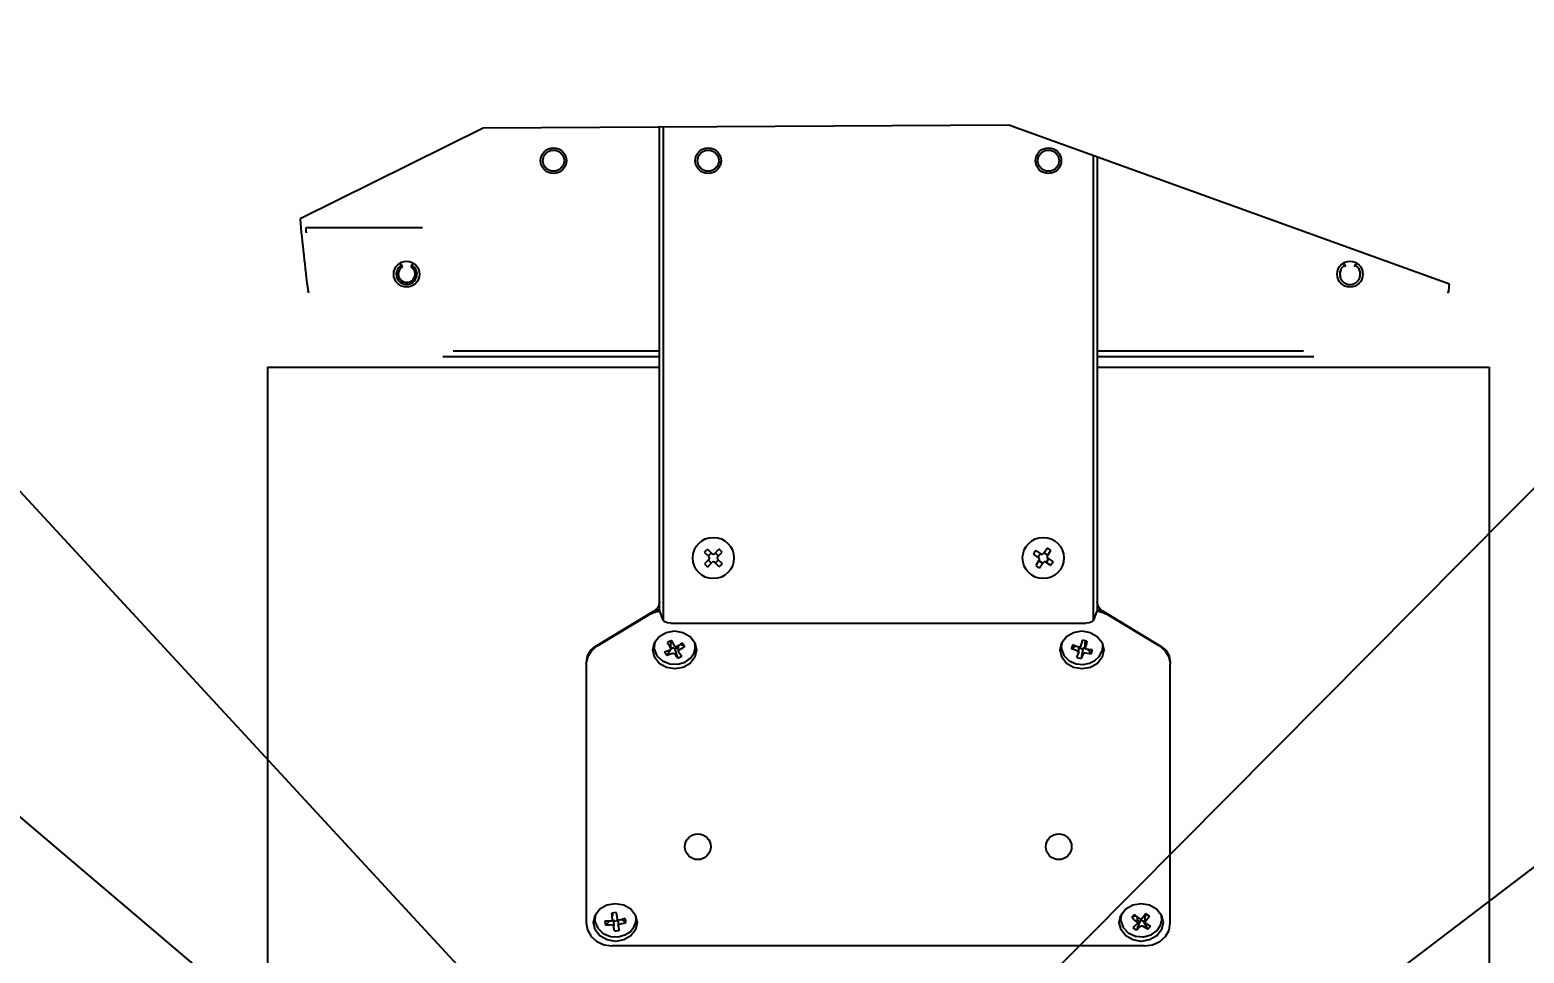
# Model space of a CAD drawing. Header units: millimetres. Extents: x 4086 to 8300, y 123 to 1549.
# Drawn here: x 7111.2 to 7176.4, y 326.9 to 367.1 of the extents above; entities that cross this region are included whole.
import ezdxf
from ezdxf import colors
from ezdxf.entities.mleader import LeaderData, LeaderLine
from ezdxf.math import Vec2, Vec3

# ---------------------------------------------------------------- set-up
doc = ezdxf.new("R2010")
doc.units = ezdxf.units.MM
doc.styles.get("Standard").update_dxf_attribs({"font": 'simsun.ttc'})

# ---------------------------------------------------------------- blocks, each defined once
blk = doc.blocks.new('_Dot')
at = {"color": 0, "linetype": 'ByBlock', "lineweight": -2}
blk.add_line((-0.5, 0), (-1, 0), dxfattribs=at)
at = {"color": 0, "linetype": 'ByBlock', "const_width": 0.5}
blk.add_lwpolyline([(-0.25, 0, 1), (0.25, 0, 1)], format="xyb", close=True, dxfattribs=at)

msp = doc.modelspace()

# ---------------------------------------------------------------- linework, layer by layer
at = {"color": 7, "linetype": 'Continuous'}
for p, q in [((7131.00014, 362.83766), (7123.00558, 358.88398)), ((7153.93969, 362.97183), (7131.00014, 362.83766)), ((7138.6951, 341.80429), (7138.69045, 362.88264)), ((7138.8562, 362.8836), (7138.8562, 341.37493)), ((7173.17693, 356.02767), (7153.93969, 362.97183)), ((7157.63526, 341.37493), (7157.63526, 361.63782)), ((7157.79635, 361.57967), (7157.79635, 341.80429)), ((7123.27387, 358.49939), (7128.34867, 358.49939)), ((7127.4726, 356.78809), (7127.37698, 356.95372)), ((7127.93948, 356.95372), (7127.84385, 356.78809)), ((7168.6476, 356.78809), (7168.55198, 356.95372)), ((7169.11448, 356.95372), (7169.01885, 356.78809)), ((7123.36235, 355.71156), (7123.35032, 355.74131)), ((7123.40808, 355.65423), (7123.35458, 355.70773)), ((7123.37848, 355.68382), (7123.36235, 355.71156)), ((7173.08338, 355.65423), (7173.13688, 355.70773)), ((7173.12911, 355.71156), (7173.11297, 355.68382)), ((7173.14113, 355.74131), (7173.12911, 355.71156)), ((7138.6951, 352.86265), (7129.23714, 352.86265)), ((7129.68355, 353.12564), (7138.6951, 353.12564)), ((7157.8012, 353.12564), (7166.80791, 353.12564)), ((7167.25433, 352.86265), (7157.8012, 352.86265)), ((7121.58916, 352.41658), (7121.58916, 351.74158)), ((7121.58916, 352.41658), (7138.6951, 352.41658)), ((7157.8012, 352.41658), (7174.90823, 352.41658)), ((7174.90823, 352.41658), (7174.90823, 269.39158)), ((7121.58323, 351.74158), (7121.58323, 269.39158)), ((7121.58323, 351.74158), (7121.58916, 351.74158)), ((7140.7916, 344.47211), (7140.99571, 344.27293)), ((7141.09116, 344.2741), (7141.29034, 344.4782)), ((7141.3146, 344.45586), (7141.29034, 344.4782)), ((7155.12197, 344.41595), (7155.36061, 344.2598)), ((7155.45405, 344.27932), (7155.6102, 344.51796)), ((7155.63831, 344.5007), (7155.6102, 344.51796)), ((7155.61973, 344.17091), (7155.77588, 344.40955)), ((7140.85742, 344.13123), (7140.65332, 344.3304)), ((7140.85859, 344.03577), (7140.65941, 343.83167)), ((7140.77686, 343.71573), (7140.80112, 343.69338)), ((7140.80112, 343.69338), (7141.0003, 343.89749)), ((7140.82406, 344.16378), (7140.96235, 344.30548)), ((7140.96774, 343.86413), (7140.82604, 344.00242)), ((7141.29985, 343.69948), (7141.09575, 343.89865)), ((7141.12371, 344.30746), (7141.26542, 344.16917)), ((7141.26739, 344.00781), (7141.12911, 343.8661)), ((7141.23287, 344.13581), (7141.43204, 344.33992)), ((7141.23403, 344.04036), (7141.43814, 343.84118)), ((7155.2522, 344.09412), (7155.01356, 344.25027)), ((7155.27172, 344.00068), (7155.11557, 343.76204)), ((7155.2132, 344.11964), (7155.32161, 344.28532)), ((7155.41188, 343.85326), (7155.2462, 343.96167)), ((7155.28125, 343.65363), (7155.4374, 343.89226)), ((7155.47957, 344.31832), (7155.64525, 344.20991)), ((7155.76948, 343.75564), (7155.53085, 343.91179)), ((7155.67826, 344.05195), (7155.56985, 343.88627)), ((7155.63926, 344.07747), (7155.87789, 343.92132)), ((7155.25314, 343.67088), (7155.28125, 343.65363)), ((7135.89363, 340.22459), (7138.46719, 341.77504)), ((7138.6117, 341.90718), (7138.51386, 341.80777)), ((7138.6951, 341.80777), (7138.51386, 341.80777)), ((7138.64633, 341.76252), (7138.69838, 341.7671)), ((7138.85664, 341.37514), (7138.6951, 341.80429)), ((7157.79635, 341.80429), (7157.63481, 341.37513)), ((7157.7827, 341.76801), (7157.84512, 341.76252)), ((7157.9776, 341.80777), (7157.79635, 341.80777)), ((7157.82088, 342.02588), (7157.8012, 342.164)), ((7157.87976, 341.90718), (7157.82088, 342.02588)), ((7157.84512, 341.76252), (7158.06221, 341.70356)), ((7157.9776, 341.80777), (7157.87976, 341.90718)), ((7158.02427, 341.77504), (7160.59783, 340.22459)), ((7135.98435, 340.25514), (7138.2303, 341.60799)), ((7138.92074, 341.30486), (7138.85664, 341.37514)), ((7139.0391, 341.25664), (7138.92074, 341.30486)), ((7139.19246, 341.23882), (7139.0391, 341.25664)), ((7139.19246, 341.23882), (7157.29899, 341.23882)), ((7157.45208, 341.25657), (7157.29899, 341.23882)), ((7158.06221, 341.70356), (7158.27607, 341.61262)), ((7160.5071, 340.25514), (7158.26116, 341.60799)), ((7138.47557, 340.39472), (7138.68219, 340.66181)), ((7138.68219, 340.66181), (7138.98918, 340.84009)), ((7138.98918, 340.84009), (7139.35449, 340.90424)), ((7139.21376, 340.48281), (7139.09931, 340.42448)), ((7139.16461, 340.42432), (7139.24343, 340.46463)), ((7139.35449, 340.90424), (7139.7201, 340.84266)), ((7139.7201, 340.84266), (7140.03012, 340.66538)), ((7140.03012, 340.66538), (7140.24011, 340.39632)), ((7156.25057, 340.39472), (7156.45719, 340.66181)), ((7157.12949, 340.90424), (7157.4951, 340.84266)), ((7157.13683, 340.40993), (7157.16289, 340.50203)), ((7157.35318, 340.45465), (7157.16289, 340.50203)), ((7157.28726, 340.46269), (7157.27438, 340.4239)), ((7157.4951, 340.84266), (7157.80512, 340.66538)), ((7157.80512, 340.66538), (7158.01511, 340.39632)), ((7135.50317, 339.52187), (7135.55362, 339.814)), ((7135.55362, 339.814), (7135.68733, 340.04692)), ((7135.68733, 340.04692), (7135.89363, 340.22459)), ((7138.40198, 340.07613), (7138.47557, 340.39472)), ((7138.47635, 339.75595), (7138.40198, 340.07613)), ((7138.44096, 340.24488), (7138.4644, 340.14341)), ((7138.48619, 340.41251), (7138.45823, 340.21974)), ((7138.45823, 340.21974), (7138.46702, 340.11106)), ((7138.46702, 340.11106), (7138.5833, 339.82336)), ((7138.99956, 340.00499), (7138.91897, 339.97729)), ((7138.96784, 339.90123), (7138.9848, 339.87685)), ((7138.9848, 339.87685), (7139.00207, 339.85299)), ((7139.08154, 340.03655), (7138.99956, 340.00499)), ((7139.00207, 339.85299), (7139.01966, 339.82964)), ((7139.1748, 340.06504), (7139.01966, 339.82964)), ((7139.10014, 339.8573), (7139.01966, 339.82964)), ((7139.09931, 340.42448), (7139.04328, 340.3956)), ((7139.09124, 340.31168), (7139.04328, 340.3956)), ((7139.16452, 340.07182), (7139.08154, 340.03655)), ((7139.13966, 340.23033), (7139.09124, 340.31168)), ((7139.18211, 339.88885), (7139.10014, 339.8573)), ((7139.18831, 340.15188), (7139.13966, 340.23033)), ((7139.18898, 340.09202), (7139.16452, 340.07182)), ((7139.18831, 340.38956), (7139.16461, 340.42432)), ((7139.26521, 339.92418), (7139.18211, 339.88885)), ((7139.18831, 340.38956), (7139.19769, 340.35983)), ((7139.18831, 340.15188), (7139.19769, 340.12072)), ((7139.19769, 340.12072), (7139.18898, 340.09202)), ((7139.19769, 340.16186), (7139.19769, 340.35983)), ((7139.22508, 340.14133), (7139.19769, 340.18149)), ((7139.19769, 340.12072), (7139.19769, 340.14125)), ((7139.22508, 340.14133), (7139.20732, 340.11438)), ((7139.26521, 340.16186), (7139.22508, 340.14133)), ((7139.26521, 339.92418), (7139.2989, 339.93088)), ((7139.2989, 339.93088), (7139.3327, 339.92334)), ((7139.31006, 340.31766), (7139.3588, 340.23908)), ((7139.3309, 340.16328), (7139.35766, 340.14125)), ((7139.3327, 339.92334), (7139.35766, 339.90357)), ((7139.38136, 340.1065), (7139.35766, 340.14125)), ((7139.40575, 339.84007), (7139.35766, 339.90357)), ((7139.38375, 340.21648), (7139.3588, 340.23908)), ((7139.51876, 340.17678), (7139.38136, 340.1065)), ((7139.50269, 339.72199), (7139.38136, 340.1065)), ((7139.41756, 340.20894), (7139.38375, 340.21648)), ((7139.45124, 340.21848), (7139.41756, 340.20894)), ((7139.53422, 340.2681), (7139.45124, 340.21848)), ((7139.51876, 340.01907), (7139.51876, 340.23908)), ((7139.51876, 340.01907), (7139.52747, 340.04781)), ((7139.52814, 339.99077), (7139.51876, 340.01907)), ((7139.52747, 340.04781), (7139.55194, 340.07084)), ((7139.52814, 339.99077), (7139.57464, 339.92932)), ((7139.6162, 340.3204), (7139.53422, 340.2681)), ((7139.55194, 340.07084), (7139.63492, 340.12045)), ((7139.57464, 339.92932), (7139.62309, 339.86848)), ((7139.79749, 340.22751), (7139.6133, 340.31855)), ((7139.69679, 340.37515), (7139.6162, 340.3204)), ((7139.61714, 339.77768), (7139.67318, 339.80919)), ((7139.62309, 339.86848), (7139.67318, 339.80919)), ((7139.63492, 340.12045), (7139.71689, 340.17275)), ((7139.71689, 340.17275), (7139.79749, 340.22751)), ((7140.25823, 340.21974), (7140.236, 340.39191)), ((7140.24011, 340.39632), (7140.31448, 340.07613)), ((7140.31448, 340.07613), (7140.24088, 339.75755)), ((7140.25267, 340.14753), (7140.26887, 340.21727)), ((7140.25533, 340.15726), (7140.25823, 340.21974)), ((7156.17698, 340.07613), (7156.25057, 340.39472)), ((7156.25135, 339.75595), (7156.17698, 340.07613)), ((7156.21596, 340.24488), (7156.23809, 340.14911)), ((7156.26466, 340.41292), (7156.23323, 340.21974)), ((7156.23323, 340.21974), (7156.23959, 340.1272)), ((7156.85048, 340.24462), (7156.67177, 340.12808)), ((7156.67997, 340.15493), (7156.67177, 340.12808)), ((7156.7616, 340.09221), (7156.67177, 340.12808)), ((7156.81645, 340.25696), (7156.72648, 340.29288)), ((7156.8531, 340.05905), (7156.7616, 340.09221)), ((7156.90794, 340.2238), (7156.81645, 340.25696)), ((7156.94585, 340.02877), (7156.8531, 340.05905)), ((7157.00057, 340.19357), (7156.90794, 340.2238)), ((7156.94585, 340.02877), (7156.97581, 340.01174)), ((7156.96595, 339.88475), (7156.99208, 339.95644)), ((7157.16949, 340.10795), (7156.9792, 340.15533)), ((7156.99208, 340.02877), (7156.99208, 340.19412)), ((7157.03551, 340.19161), (7157.00057, 340.19357)), ((7157.08409, 340.2336), (7157.11052, 340.32033)), ((7157.16949, 340.10795), (7157.10357, 339.70277)), ((7157.11052, 340.32033), (7157.13683, 340.40993)), ((7157.18237, 340.14674), (7157.16949, 340.10795)), ((7157.22897, 340.18686), (7157.26589, 340.18677)), ((7157.27375, 340.15454), (7157.27438, 340.18622)), ((7157.29065, 340.12809), (7157.27375, 340.15454)), ((7157.27438, 340.18622), (7157.27438, 340.4239)), ((7157.30086, 340.27309), (7157.27438, 340.18622)), ((7157.3206, 340.11388), (7157.29065, 340.12809)), ((7157.41322, 340.09799), (7157.3206, 340.11388)), ((7157.53997, 339.91191), (7157.37203, 340.10506)), ((7157.45001, 339.92079), (7157.53997, 339.91191)), ((7158.03323, 340.21974), (7157.99819, 340.00438)), ((7158.01511, 340.39632), (7158.08948, 340.07613)), ((7158.08948, 340.07613), (7158.01588, 339.75755)), ((7158.02789, 340.30452), (7158.03323, 340.21974)), ((7160.93783, 339.81401), (7160.98829, 339.52187)), ((7135.50173, 339.45452), (7135.50173, 328.16604)), ((7138.68634, 339.48689), (7138.47635, 339.75595)), ((7139.48964, 339.44867), (7139.81593, 339.54864)), ((7139.81593, 339.54864), (7140.04604, 339.71706)), ((7156.46134, 339.48689), (7156.25135, 339.75595)), ((7156.57651, 339.60733), (7156.88454, 339.47067)), ((7157.13078, 339.77059), (7157.10357, 339.70277)), ((7160.98973, 328.16604), (7160.98973, 339.45452)), ((7135.88807, 328.50852), (7136.09469, 328.77561)), ((7136.09469, 328.77561), (7136.40168, 328.95389)), ((7136.40168, 328.95389), (7136.76699, 329.01804)), ((7137.44262, 328.77918), (7137.65261, 328.51012)), ((7158.83807, 328.50852), (7159.04469, 328.77561)), ((7159.04469, 328.77561), (7159.35168, 328.95389)), ((7160.0826, 328.95646), (7160.39262, 328.77918)), ((7160.39262, 328.77918), (7160.60261, 328.51012)), ((7135.50173, 328.16604), (7135.55525, 327.85943)), ((7135.81448, 328.18994), (7135.88807, 328.50852)), ((7135.88885, 327.86975), (7135.81448, 328.18994)), ((7135.85346, 328.35869), (7135.87693, 328.25708)), ((7135.89944, 328.52886), (7135.87073, 328.33354)), ((7135.87073, 328.33354), (7135.87957, 328.22453)), ((7135.87957, 328.22453), (7135.99846, 327.93329)), ((7136.40232, 328.24419), (7136.30964, 328.24638)), ((7136.33178, 328.10393), (7136.33733, 328.07659)), ((7136.5071, 328.24585), (7136.33733, 328.07659)), ((7136.42988, 328.07441), (7136.33733, 328.07659)), ((7136.49659, 328.24535), (7136.40232, 328.24419)), ((7136.59202, 328.24985), (7136.49659, 328.24535)), ((7136.62418, 328.26029), (7136.59202, 328.24985)), ((7136.80558, 328.61551), (7136.60953, 328.59153)), ((7136.64941, 328.31591), (7136.63603, 328.40506)), ((7136.64941, 328.55359), (7136.64289, 328.59356)), ((7136.64941, 328.55359), (7136.64941, 328.48189)), ((7136.68102, 328.29727), (7136.69599, 328.26804)), ((7136.68231, 328.0568), (7136.69599, 328.03036)), ((7136.70251, 328.22808), (7136.69599, 328.26804)), ((7136.89856, 328.25206), (7136.70251, 328.22808)), ((7136.71775, 328.0402), (7136.70251, 328.22808)), ((7136.83206, 328.42919), (7136.84547, 328.3399)), ((7136.85915, 328.31063), (7136.84547, 328.3399)), ((7136.89204, 328.29203), (7136.89204, 328.1204)), ((7136.89204, 328.05434), (7136.90483, 327.98267)), ((7137.01717, 328.30904), (7136.92174, 328.29019)), ((7136.94944, 328.1204), (7137.04487, 328.13925)), ((7137.11144, 328.33094), (7137.01717, 328.30904)), ((7137.04487, 328.13925), (7137.13913, 328.16115)), ((7137.23182, 328.18602), (7137.0781, 328.30166)), ((7137.20413, 328.3558), (7137.11144, 328.33094)), ((7137.13913, 328.16115), (7137.23182, 328.18602)), ((7137.65261, 328.51012), (7137.72698, 328.18994)), ((7137.72698, 328.18994), (7137.65338, 327.87135)), ((7137.65769, 328.20133), (7137.67073, 328.33354)), ((7137.67073, 328.33354), (7137.66188, 328.44256)), ((7137.66245, 328.24962), (7137.68137, 328.33107)), ((7158.76448, 328.18994), (7158.83807, 328.50852)), ((7158.83885, 327.86975), (7158.76448, 328.18994)), ((7158.80346, 328.35869), (7158.82468, 328.26685)), ((7158.85338, 328.5283), (7158.82073, 328.33354)), ((7158.82073, 328.33354), (7158.82545, 328.25383)), ((7158.82545, 328.25383), (7158.92759, 327.96517)), ((7159.49305, 328.47316), (7159.30828, 328.39726)), ((7159.38132, 328.33198), (7159.30828, 328.39726)), ((7159.45506, 328.26947), (7159.38132, 328.33198)), ((7159.43354, 328.53006), (7159.39062, 328.48532)), ((7159.47776, 328.07023), (7159.41753, 328.01674)), ((7159.52915, 328.20995), (7159.45506, 328.26947)), ((7159.53873, 328.12769), (7159.47776, 328.07023)), ((7159.66258, 328.22564), (7159.51166, 327.85901)), ((7159.52915, 328.20995), (7159.54958, 328.18395)), ((7159.54958, 328.18395), (7159.55395, 328.16311)), ((7159.55395, 328.1631), (7159.55395, 328.40236)), ((7159.66258, 328.22564), (7159.55395, 328.30249)), ((7159.58019, 328.40237), (7159.65441, 328.34275)), ((7159.68628, 328.32891), (7159.65441, 328.34275)), ((7159.69207, 328.2569), (7159.66258, 328.22564)), ((7159.72101, 328.33193), (7159.68628, 328.32891)), ((7159.69207, 328.2569), (7159.71952, 328.27428)), ((7159.71952, 328.27428), (7159.75315, 328.27787)), ((7159.74939, 328.35104), (7159.72101, 328.33193)), ((7159.81035, 328.42285), (7159.74939, 328.35104)), ((7159.75315, 328.27787), (7159.78705, 328.26519)), ((7159.82314, 328.23966), (7159.78705, 328.26519)), ((7159.87058, 328.49708), (7159.81035, 328.42285)), ((7159.88751, 328.30789), (7159.82314, 328.23966)), ((7160.00791, 327.90234), (7159.82314, 328.23966)), ((7159.9298, 328.57338), (7159.87058, 328.49708)), ((7159.88751, 328.20401), (7159.88751, 328.44327)), ((7159.89188, 328.18347), (7159.88751, 328.20402)), ((7159.91231, 328.16031), (7159.89188, 328.18347)), ((7159.93222, 328.51151), (7159.90273, 328.48025)), ((7159.90273, 328.24256), (7159.9637, 328.31437)), ((7159.91231, 328.16031), (7159.98312, 328.11694)), ((7160.00755, 328.51881), (7159.9298, 328.57338)), ((7160.08314, 328.46491), (7159.93222, 328.51151)), ((7159.9637, 328.31437), (7160.02393, 328.3886)), ((7159.98312, 328.11694), (7160.0569, 328.07495)), ((7160.08314, 328.46491), (7160.00755, 328.51881)), ((7160.02393, 328.3886), (7160.08314, 328.46491)), ((7160.0569, 328.07495), (7160.13317, 328.03514)), ((7160.41775, 327.84047), (7160.5666, 328.06733)), ((7160.5666, 328.06733), (7160.62025, 328.30804)), ((7160.62073, 328.33354), (7160.58761, 328.54303)), ((7160.60261, 328.51012), (7160.67698, 328.18994)), ((7160.67698, 328.18994), (7160.60338, 327.87135)), ((7160.62025, 328.30804), (7160.62073, 328.33354)), ((7160.93602, 327.8589), (7160.98973, 328.16604)), ((7137.13978, 327.42598), (7136.77447, 327.36183)), ((7136.90483, 327.98267), (7136.91816, 327.91117)), ((7136.91816, 327.91117), (7136.93193, 327.84086)), ((7158.92759, 327.96517), (7159.15138, 327.72991)), ((7159.41753, 328.01674), (7159.35831, 327.96749)), ((7159.35831, 327.96749), (7159.38325, 327.94796)), ((7159.48552, 327.87561), (7159.51166, 327.85901)), ((7159.57079, 327.90819), (7159.51166, 327.85901)), ((7159.63101, 327.96167), (7159.57079, 327.90819)), ((7159.69207, 328.01922), (7159.63101, 327.96167)), ((7159.69207, 328.01922), (7159.72045, 328.03549)), ((7159.86028, 327.98271), (7159.78705, 328.02751)), ((7160.09261, 327.98873), (7160.13317, 328.03514)), ((7160.15135, 327.64913), (7160.41775, 327.84047)), ((7160.53089, 327.35616), (7160.77888, 327.57993)), ((7160.77888, 327.57993), (7160.93602, 327.8589)), ((7136.2766, 327.21134), (7136.62673, 327.16161)), ((7159.86473, 327.16161), (7136.62673, 327.16161)), ((7159.86473, 327.16161), (7160.21568, 327.21158)), ((7160.21568, 327.21158), (7160.53089, 327.35616))]:
    msp.add_line(p, q, dxfattribs=at)
for points in [[(7133.59823, 361.41658), (7133.6464, 361.62441), (7133.77656, 361.78632), (7133.96301, 361.87661), (7134.17253, 361.87796), (7134.36229, 361.78838), (7134.49569, 361.62312), (7134.54323, 361.41658)], [(7134.54323, 361.41658), (7134.49501, 361.20864), (7134.36432, 361.04638), (7134.17765, 360.95636), (7133.96755, 360.9555), (7133.77987, 361.04423), (7133.64703, 361.20746), (7133.59823, 361.41658)], [(7140.34823, 361.41658), (7140.39645, 361.62451), (7140.52714, 361.78678), (7140.7138, 361.8768), (7140.92391, 361.87765), (7141.11159, 361.78892), (7141.24442, 361.6257), (7141.29323, 361.41658)], [(7141.29323, 361.41658), (7141.24506, 361.20875), (7141.1149, 361.04684), (7140.92845, 360.95654), (7140.71892, 360.9552), (7140.52917, 361.04478), (7140.39577, 361.21004), (7140.34823, 361.41658)], [(7155.19823, 361.41658), (7155.2464, 361.62441), (7155.37656, 361.78632), (7155.56301, 361.87661), (7155.77253, 361.87796), (7155.96229, 361.78838), (7156.09569, 361.62312), (7156.14323, 361.41658)], [(7156.14323, 361.41658), (7156.09501, 361.20864), (7155.96432, 361.04638), (7155.77765, 360.95636), (7155.56755, 360.9555), (7155.37987, 361.04423), (7155.24703, 361.20746), (7155.19823, 361.41658)], [(7123.28918, 358.27162), (7123.2847, 358.28285), (7123.28103, 358.30942), (7123.27827, 358.34506), (7123.27658, 358.38488), (7123.27098, 358.42524), (7123.28097, 358.46243), (7123.29274, 358.50051)], [(7127.43323, 356.85629), (7127.27772, 356.7068), (7127.20998, 356.50609), (7127.2411, 356.29779)], [(7127.4726, 356.78809), (7127.34431, 356.66476), (7127.28842, 356.49918), (7127.3141, 356.32733)], [(7127.84385, 356.78809), (7127.97215, 356.66476), (7128.02803, 356.49918), (7128.00236, 356.32733)], [(7127.88323, 356.85629), (7128.03874, 356.7068), (7128.10648, 356.50609), (7128.07535, 356.29779)], [(7168.60823, 356.85629), (7168.45272, 356.7068), (7168.38498, 356.50609), (7168.4161, 356.29779)], [(7169.05823, 356.85629), (7169.21374, 356.7068), (7169.28148, 356.50609), (7169.25035, 356.29779)], [(7127.74529, 356.1057), (7127.57116, 356.10571), (7127.41561, 356.1856), (7127.3141, 356.32734)], [(7127.7453, 356.10571), (7127.90085, 356.1856), (7128.00236, 356.32734)], [(7140.7916, 344.47211), (7140.74443, 344.42595), (7140.69831, 344.37869), (7140.65332, 344.3304)], [(7141.36239, 344.41029), (7141.33862, 344.43321), (7141.3146, 344.45586)], [(7141.43204, 344.33992), (7141.40911, 344.36363), (7141.38589, 344.38709), (7141.36239, 344.41029)], [(7155.12197, 344.41595), (7155.08457, 344.36158), (7155.04841, 344.30631), (7155.01356, 344.25027)], [(7155.69398, 344.46519), (7155.66624, 344.48311), (7155.63831, 344.5007)], [(7155.77588, 344.40955), (7155.74882, 344.4284), (7155.72151, 344.44695), (7155.69398, 344.46519)], [(7140.65941, 343.83167), (7140.68234, 343.80796), (7140.70557, 343.7845), (7140.72907, 343.7613)], [(7140.72907, 343.7613), (7140.75284, 343.73837), (7140.77686, 343.71573)], [(7141.29985, 343.69948), (7141.34702, 343.74563), (7141.39315, 343.7929), (7141.43814, 343.84118)], [(7155.11557, 343.76204), (7155.14264, 343.74319), (7155.16995, 343.72464), (7155.19747, 343.7064)], [(7155.19747, 343.7064), (7155.22521, 343.68848), (7155.25314, 343.67088)], [(7155.76948, 343.75564), (7155.80688, 343.81001), (7155.84305, 343.86528), (7155.87789, 343.92132)], [(7138.21543, 341.61246), (7138.42925, 341.70356), (7138.64633, 341.76252)], [(7138.51386, 341.80777), (7138.49891, 341.79621), (7138.48335, 341.7853), (7138.46719, 341.77504)], [(7138.69026, 342.164), (7138.67058, 342.02588), (7138.6117, 341.90718)], [(7158.02427, 341.77504), (7158.00811, 341.7853), (7157.99254, 341.79621), (7157.9776, 341.80777)], [(7157.63481, 341.37513), (7157.57071, 341.30485), (7157.45208, 341.25657)], [(7139.21376, 340.48281), (7139.26164, 340.39901), (7139.31006, 340.31766)], [(7156.45719, 340.66181), (7156.76418, 340.84009), (7157.12949, 340.90424)], [(7157.35318, 340.45465), (7157.32717, 340.36269), (7157.30086, 340.27309)], [(7135.50317, 339.52187), (7135.57585, 339.8031), (7135.74068, 340.05565), (7135.9845, 340.26865)], [(7138.5833, 339.82336), (7138.82196, 339.59379), (7139.1409, 339.46339), (7139.48964, 339.44867)], [(7138.91897, 339.97729), (7138.93491, 339.95146), (7138.95121, 339.9261), (7138.96784, 339.90123)], [(7139.26521, 340.16186), (7139.2979, 340.16996), (7139.3309, 340.16328)], [(7139.50269, 339.72199), (7139.45418, 339.77937), (7139.40575, 339.84007)], [(7139.74862, 340.3006), (7139.73166, 340.3253), (7139.71438, 340.35016), (7139.69679, 340.37515)], [(7139.79749, 340.22751), (7139.78154, 340.25169), (7139.76525, 340.27605), (7139.74862, 340.3006)], [(7140.04604, 339.71706), (7140.19231, 339.92695), (7140.25533, 340.15726)], [(7156.23959, 340.1272), (7156.34928, 339.83691), (7156.57651, 339.60733)], [(7156.69748, 340.20941), (7156.68854, 340.18204), (7156.67997, 340.15493)], [(7156.72648, 340.29288), (7156.71646, 340.26484), (7156.70679, 340.23701), (7156.69748, 340.20941)], [(7156.91327, 339.75015), (7156.93964, 339.8158), (7156.96595, 339.88475)], [(7156.97581, 340.01174), (7156.99271, 339.98529), (7156.99208, 339.95644)], [(7157.08409, 340.2336), (7157.06605, 340.20624), (7157.03551, 340.19161)], [(7157.18237, 339.90906), (7157.1571, 339.83968), (7157.13078, 339.77059)], [(7157.18237, 340.14674), (7157.19969, 340.17208), (7157.22897, 340.18686)], [(7157.18237, 339.90906), (7157.20041, 339.93359), (7157.23095, 339.94822), (7157.26589, 339.94909)], [(7157.26589, 339.94909), (7157.35851, 339.9332), (7157.45001, 339.92079)], [(7157.59468, 340.07671), (7157.50472, 340.08558), (7157.41322, 340.09799)], [(7157.53997, 339.91191), (7157.55, 339.9383), (7157.55967, 339.96514), (7157.56897, 339.99242)], [(7157.56897, 339.99242), (7157.57792, 340.02011), (7157.58649, 340.04821), (7157.59468, 340.07671)], [(7157.6971, 339.61226), (7157.88071, 339.78563), (7157.99819, 340.00438)], [(7160.5069, 340.26862), (7160.75077, 340.05565), (7160.91561, 339.8031), (7160.98829, 339.52187)], [(7160.59783, 340.22459), (7160.80412, 340.04693), (7160.93783, 339.81401)], [(7135.50173, 339.45452), (7135.50198, 339.47581), (7135.50274, 339.49889), (7135.50393, 339.52207)], [(7139.36197, 339.24803), (7138.99635, 339.30961), (7138.68634, 339.48689)], [(7140.24088, 339.75755), (7140.03427, 339.49046), (7139.72728, 339.31218), (7139.36197, 339.24803)], [(7139.50269, 339.72199), (7139.56027, 339.74859), (7139.61714, 339.77768)], [(7157.13697, 339.24803), (7156.77135, 339.30961), (7156.46134, 339.48689)], [(7156.88454, 339.47067), (7157.18395, 339.44156), (7157.46056, 339.4937), (7157.6971, 339.61226)], [(7156.91327, 339.75015), (7156.97626, 339.73177), (7157.03974, 339.71597), (7157.10357, 339.70277)], [(7158.01588, 339.75755), (7157.80927, 339.49046), (7157.50228, 339.31218), (7157.13697, 339.24803)], [(7160.98752, 339.52207), (7160.98872, 339.49889), (7160.98948, 339.47581), (7160.98973, 339.45452)], [(7136.76699, 329.01804), (7137.1326, 328.95646), (7137.44262, 328.77918)], [(7159.35168, 328.95389), (7159.71699, 329.01804), (7160.0826, 328.95646)], [(7136.30964, 328.24638), (7136.31331, 328.21717), (7136.31736, 328.1883), (7136.32179, 328.15979)], [(7136.32179, 328.15979), (7136.32659, 328.13166), (7136.33178, 328.10393)], [(7136.61971, 328.08007), (7136.52415, 328.07556), (7136.42988, 328.07441)], [(7136.63603, 328.40506), (7136.62271, 328.49706), (7136.60953, 328.59153)], [(7136.61971, 328.08007), (7136.65442, 328.07498), (7136.68231, 328.0568)], [(7136.64941, 328.31591), (7136.64517, 328.28444), (7136.62418, 328.26029)], [(7136.80558, 328.61551), (7136.81875, 328.52119), (7136.83206, 328.42919)], [(7136.92174, 328.29019), (7136.88704, 328.29245), (7136.85915, 328.31063)], [(7136.89204, 328.05434), (7136.89629, 328.08299), (7136.91728, 328.10714), (7136.94944, 328.1204)], [(7137.21967, 328.26963), (7137.21486, 328.29809), (7137.20968, 328.32682), (7137.20413, 328.3558)], [(7137.23182, 328.18602), (7137.22815, 328.21358), (7137.2241, 328.24146), (7137.21967, 328.26963)], [(7137.41164, 327.78635), (7137.57174, 327.97818), (7137.65769, 328.20133)], [(7159.39062, 328.48532), (7159.34884, 328.44102), (7159.30828, 328.39726)], [(7159.43354, 328.53006), (7159.50645, 328.46489), (7159.58019, 328.40237)], [(7159.55395, 328.16311), (7159.55307, 328.15388), (7159.53873, 328.12769)], [(7159.88743, 328.44327), (7159.88809, 328.45089), (7159.90273, 328.48025)], [(7159.88751, 328.20402), (7159.88838, 328.21355), (7159.90273, 328.24256)], [(7135.55525, 327.85943), (7135.71253, 327.57999), (7135.96113, 327.35579), (7136.2766, 327.21134)], [(7136.77447, 327.36183), (7136.40885, 327.42341), (7136.09884, 327.60069), (7135.88885, 327.86975)], [(7135.99846, 327.93329), (7136.23537, 327.70701), (7136.55099, 327.57771), (7136.89661, 327.56178)], [(7136.73588, 327.81688), (7136.72253, 327.88494), (7136.70921, 327.95629), (7136.69599, 328.03036)], [(7136.73588, 327.81688), (7136.80142, 327.82225), (7136.86682, 327.83025), (7136.93193, 327.84086)], [(7136.89661, 327.56178), (7137.18367, 327.64101), (7137.41164, 327.78635)], [(7137.65338, 327.87135), (7137.44677, 327.60426), (7137.13978, 327.42598)], [(7159.35885, 327.42341), (7159.04884, 327.60069), (7158.83885, 327.86975)], [(7159.15138, 327.72991), (7159.46686, 327.58577), (7159.81817, 327.5587), (7160.15135, 327.64913)], [(7160.08978, 327.42598), (7159.72447, 327.36183), (7159.35885, 327.42341)], [(7159.38325, 327.94796), (7159.40845, 327.929), (7159.4339, 327.91062)], [(7159.4339, 327.91062), (7159.4596, 327.89282), (7159.48552, 327.87561)], [(7159.72045, 328.03549), (7159.75518, 328.03852), (7159.78705, 328.02751)], [(7160.00791, 327.90234), (7159.93403, 327.94085), (7159.86028, 327.98271)], [(7160.00791, 327.90234), (7160.05083, 327.94443), (7160.09261, 327.98873)], [(7160.60338, 327.87135), (7160.39677, 327.60426), (7160.08978, 327.42598)]]:
    msp.add_lwpolyline(points, dxfattribs=at)
for centre, radius in [((7134.07073, 361.41658), 0.5625), ((7140.82073, 361.41658), 0.5625), ((7155.67073, 361.41658), 0.5625), ((7127.65823, 356.46658), 0.5625), ((7168.83323, 356.46658), 0.5625), ((7141.04573, 344.08579), 0.9), ((7155.44573, 344.08579), 0.9), ((7140.37073, 331.49158), 0.5625), ((7156.12073, 331.49158), 0.5625)]:
    msp.add_circle(centre, radius, dxfattribs=at)
for centre, radius, start, end in [((7217.99573, 367.71658), 95.4, 185.3123359, 187.2315148), ((7127.65823, 356.46658), 0.45, 120, 60), ((7127.65823, 356.46658), 0.37125, 120, 60), ((7168.83323, 356.46658), 0.45, 120, 60), ((7078.49573, 367.71658), 95.4, 352.7684852, 352.9621364), ((7140.81028, 344.08292), 0.0675, 315.700029, 45.700029), ((7141.04285, 344.32124), 0.0675, 225.700029, 315.700029), ((7141.0486, 343.85034), 0.0675, 45.700029, 135.700029), ((7141.28118, 344.08867), 0.0675, 135.700029, 225.700029), ((7155.21524, 344.03763), 0.0675, 326.8017313, 56.8017313), ((7155.39757, 344.31628), 0.0675, 236.8017313, 326.8017313), ((7155.49389, 343.8553), 0.0675, 56.8017313, 146.8017313), ((7155.67622, 344.13395), 0.0675, 146.8017313, 236.8017313)]:
    msp.add_arc(centre, radius, start, end, dxfattribs=at)

# ---------------------------------------------------------------- leaders
ml = msp.add_multileader_mtext('Standard')
ml.set_content('Air duct for user {\\fSource Han Sans CN Normal|b0|i0|c134|p2;%%C}6（grey）', color=256)
ml.set_leader_properties()
ml.set_arrow_properties(name='DOT')
ml.build(insert=Vec2(0, 0))
ml.multileader.update_dxf_attribs({"text_left_attachment_type": 5, "text_right_attachment_type": 6, "dogleg_length": 0.36, "arrow_head_size": 1.125})
ctx = ml.context
ctx.base_point, ctx.char_height, ctx.arrow_head_size, ctx.landing_gap_size, ctx.plane_origin = Vec3(7187.43307, 356.95372), 7, 1.125, 0.2025, Vec3(7042.4414, 366.54516)
ctx.left_attachment, ctx.right_attachment = 5, 6
notes = []
notes.append((ctx, [(1, (1, 1, 0), (7186.62307, 356.95372), (1, 0), 0.81, [(0, [(7145.54573, 315.62908)], 0, [])])]))
ctx.mtext.insert, ctx.mtext.flow_direction = Vec3(7187.63557, 365.94813), 5
ml = msp.add_multileader_mtext('Standard')
ml.set_content('Air duct for user {\\fSource Han Sans CN Normal|b0|i0|c134|p2;%%C}6（blue）', color=256)
ml.set_leader_properties()
ml.set_arrow_properties(name='DOT')
ml.build(insert=Vec2(0, 0))
ml.multileader.update_dxf_attribs({"text_left_attachment_type": 5, "text_right_attachment_type": 6, "dogleg_length": 0.36, "arrow_head_size": 1.125})
ctx = ml.context
ctx.base_point, ctx.char_height, ctx.arrow_head_size, ctx.landing_gap_size, ctx.plane_origin = Vec3(6963.37474, 354.80697), 7, 1.125, 0.2025, Vec3(6942.12571, 354.38141)
ctx.left_attachment, ctx.right_attachment, ctx.text_align_type = 5, 6, 2
notes.append((ctx, [(1, (1, 1, 0), (7103.55568, 354.80697), (-1, 0), 0.81, [(0, [(7138.88516, 316.58776)], 0, [])])]))
ctx.mtext.insert, ctx.mtext.alignment, ctx.mtext.flow_direction = Vec3(7102.54318, 362.82373), 3, 5
ml = msp.add_multileader_mtext('Standard')
ml.set_content('Air duct for user {\\fSource Han Sans CN Normal|b0|i0|c134|p2;%%C}8（grey）', color=256)
ml.set_leader_properties()
ml.set_arrow_properties(name='DOT')
ml.build(insert=Vec2(0, 0))
ml.multileader.update_dxf_attribs({"text_left_attachment_type": 5, "text_right_attachment_type": 6, "dogleg_length": 0.36, "arrow_head_size": 1.125})
ctx = ml.context
ctx.base_point, ctx.char_height, ctx.arrow_head_size, ctx.landing_gap_size, ctx.plane_origin = Vec3(7187.73085, 338.242), 7, 1.125, 0.2025, Vec3(6950.80493, 346.11712)
ctx.left_attachment, ctx.right_attachment = 5, 6
notes.append((ctx, [(1, (1, 1, 0), (7186.92085, 338.242), (1, 0), 0.81, [(0, [(7147.56438, 308.32347)], 0, [])])]))
ctx.mtext.insert, ctx.mtext.flow_direction = Vec3(7187.93335, 347.23641), 5
ml = msp.add_multileader_mtext('Standard')
ml.set_content('Air duct for user {\\fSource Han Sans CN Normal|b0|i0|c134|p2;%%C}8（blue）', color=256)
ml.set_leader_properties()
ml.set_arrow_properties(name='DOT')
ml.build(insert=Vec2(0, 0))
ml.multileader.update_dxf_attribs({"text_left_attachment_type": 5, "text_right_attachment_type": 6, "dogleg_length": 0.36, "arrow_head_size": 1.125})
ctx = ml.context
ctx.base_point, ctx.char_height, ctx.arrow_head_size, ctx.landing_gap_size, ctx.plane_origin = Vec3(6963.45086, 338.8462), 7, 1.125, 0.2025, Vec3(6942.20184, 346.72131)
ctx.left_attachment, ctx.right_attachment, ctx.text_align_type = 5, 6, 2
notes.append((ctx, [(1, (1, 1, 0), (7103.63181, 338.8462), (-1, 0), 0.81, [(0, [(7138.96129, 308.92767)], 0, [])])]))
ctx.mtext.insert, ctx.mtext.alignment, ctx.mtext.flow_direction = Vec3(7102.61931, 346.86296), 3, 5
for ctx, leaders in notes:
    for number, flags, end, landing, length, lines in leaders:
        leader = LeaderData()
        leader.index, (leader.has_last_leader_line, leader.has_dogleg_vector, leader.attachment_direction) = number, flags
        leader.last_leader_point, leader.dogleg_vector, leader.dogleg_length = Vec3(end), Vec3(landing), length
        for number, points, colour, breaks in lines:
            line = LeaderLine()
            line.index, line.vertices, line.color, line.breaks = number, Vec3.list(points), colors.encode_raw_color(colour), breaks
            leader.lines.append(line)
        ctx.leaders.append(leader)

doc.saveas('drawing.dxf')
